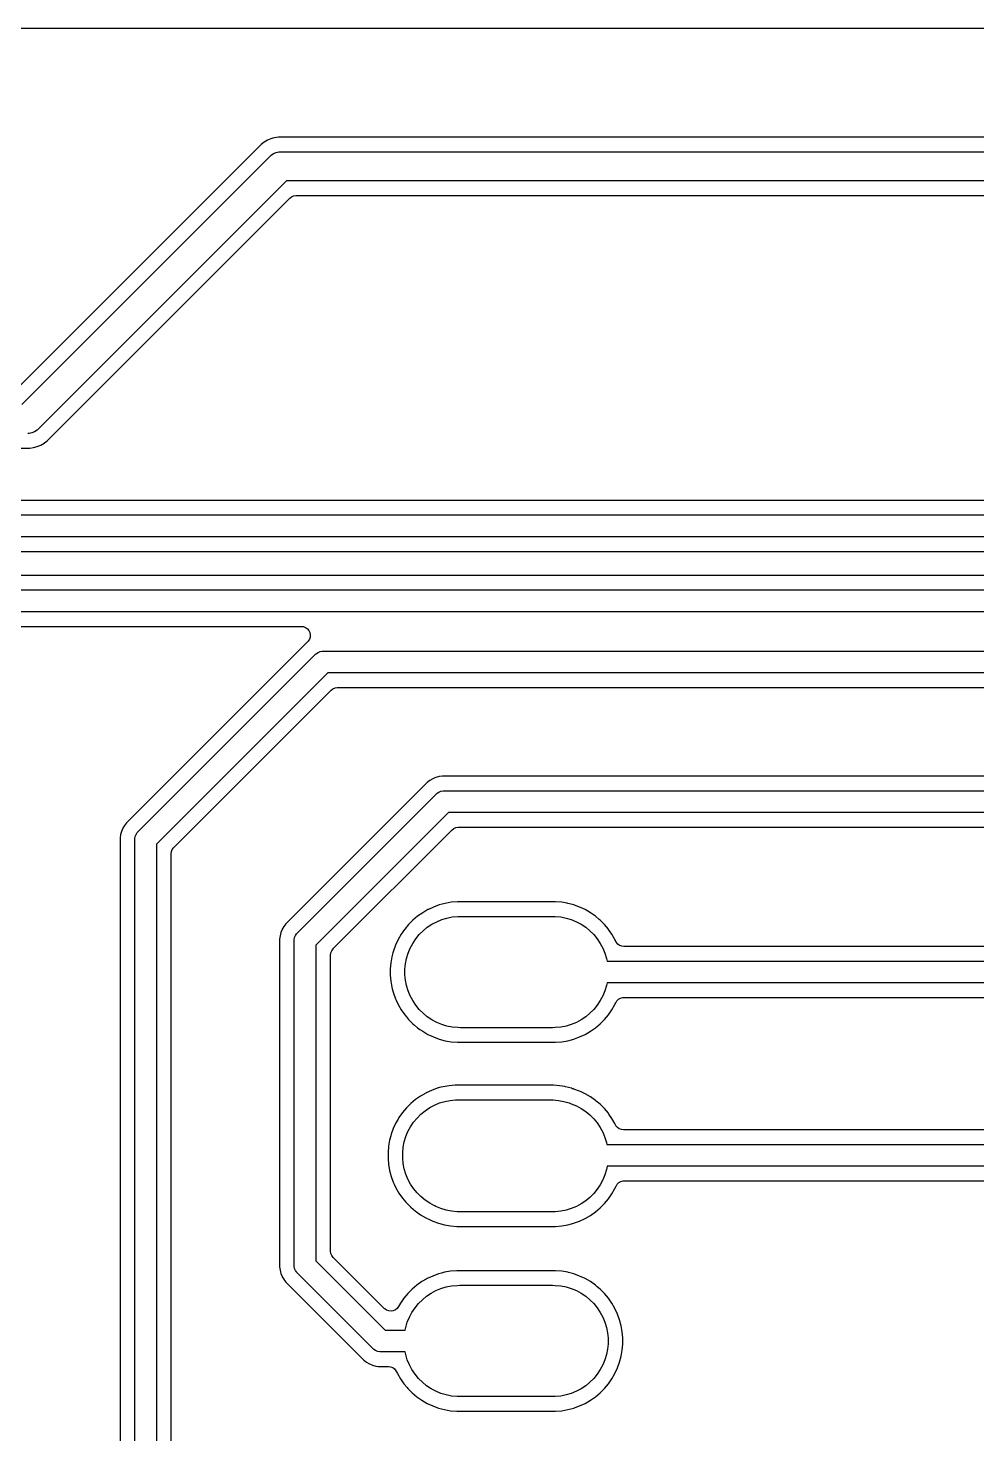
# Model space of a CAD drawing. Header units: millimetres. Extents: x 88 to 236, y -149 to -88.
# Drawn here: x 118.82 to 131.86, y -107.33 to -88.01 of the extents above; entities that cross this region are included whole.
import ezdxf

# ---------------------------------------------------------------- set-up
doc = ezdxf.new("R2010")
doc.units = ezdxf.units.MM
doc.layers.add('F.Cu', color=13, linetype='CONTINUOUS', true_color=0xc83434)

msp = doc.modelspace()

# ---------------------------------------------------------------- linework, layer by layer
at = {"layer": 'F.Cu', "linetype": 'CONTINUOUS'}
for p, q in [((87.8715, -88.01), (158.1235, -88.01)), ((122.025357, -89.608248), (118.690426, -92.943181)), ((122.025359, -89.608246), (122.025357, -89.608248)), ((122.06701, -89.576287), (122.025359, -89.608246)), ((122.067012, -89.576285), (122.06701, -89.576287)), ((122.067017, -89.576282), (122.067012, -89.576285)), ((122.069055, -89.575105), (122.067017, -89.576282)), ((122.112478, -89.550034), (122.069055, -89.575105)), ((122.112486, -89.55003), (122.112478, -89.550034)), ((122.160977, -89.529944), (122.112486, -89.55003)), ((122.160991, -89.529939), (122.160977, -89.529944)), ((122.186345, -89.523146), (122.160991, -89.529939)), ((122.211689, -89.516355), (122.186344, -89.523145)), ((122.186344, -89.523145), (122.186345, -89.523146)), ((122.211694, -89.516354), (122.211689, -89.516355)), ((122.211698, -89.516353), (122.211694, -89.516354)), ((122.211703, -89.516352), (122.211698, -89.516353)), ((122.211705, -89.516352), (122.211703, -89.516352)), ((122.263749, -89.5095), (122.211705, -89.516352)), ((133.327639, -89.5095), (122.263749, -89.5095)), ((118.737158, -93.18), (122.148579, -89.768579)), ((122.148579, -89.768579), (122.163121, -89.755398)), ((122.163121, -89.755398), (122.195721, -89.733616)), ((122.195721, -89.733616), (122.231943, -89.718612)), ((122.231943, -89.718612), (122.270397, -89.710963)), ((122.270397, -89.710963), (122.29, -89.71)), ((122.29, -89.71), (133.461894, -89.71)), ((122.372842, -90.11), (118.961421, -93.521421)), ((133.282073, -90.11), (122.372842, -90.11)), ((119.084635, -93.681758), (122.419574, -90.346819)), ((122.419574, -90.346819), (122.444134, -90.327768)), ((122.444134, -90.327768), (122.47266, -90.315424)), ((122.47266, -90.315424), (122.50336, -90.310561)), ((122.50336, -90.310561), (122.507255, -90.3105)), ((122.507255, -90.3105), (132.9505, -90.3105)), ((118.839603, -93.579037), (118.82, -93.58)), ((118.878057, -93.571388), (118.839603, -93.579037)), ((118.914279, -93.556384), (118.878057, -93.571388)), ((118.946879, -93.534602), (118.914279, -93.556384)), ((118.961421, -93.521421), (118.946879, -93.534602)), ((119.048691, -93.709337), (119.084635, -93.681758)), ((105.313756, -93.7805), (118.84625, -93.7805)), ((118.84625, -93.7805), (118.846251, -93.7805)), ((118.846251, -93.7805), (118.898301, -93.773647)), ((118.898301, -93.773647), (118.949013, -93.760059)), ((118.949013, -93.760059), (118.997517, -93.739968)), ((118.997517, -93.739968), (118.997524, -93.739963)), ((118.997524, -93.739963), (118.997528, -93.739962)), ((118.997528, -93.739962), (119.042981, -93.713719)), ((119.042981, -93.713719), (119.042983, -93.713718)), ((119.042983, -93.713718), (119.048691, -93.709337)), ((134.423456, -94.4995), (114.957026, -94.4995)), ((114.98, -94.7), (134.557868, -94.7)), ((134.62, -95), (115.042132, -95)), ((115.176544, -95.2005), (134.642974, -95.2005)), ((137.003456, -95.5295), (115.957026, -95.5295)), ((115.98, -95.73), (137.137868, -95.73)), ((137.2, -96.03), (116.042132, -96.03)), ((116.176544, -96.2305), (122.576878, -96.2305)), ((122.576878, -96.2305), (122.607716, -96.234396)), ((122.607716, -96.234396), (122.636615, -96.245838)), ((122.636615, -96.245838), (122.661762, -96.264108)), ((122.661762, -96.264108), (122.681575, -96.288057)), ((122.681575, -96.288057), (122.694809, -96.316182)), ((122.698682, -96.377735), (122.689077, -96.407297)), ((122.694809, -96.316182), (122.700633, -96.346714)), ((122.700633, -96.346714), (122.698682, -96.377735)), ((122.648397, -96.45592), (120.175917, -98.9284)), ((122.648407, -96.455912), (122.648397, -96.45592)), ((122.652365, -96.452875), (122.648407, -96.455912)), ((122.672422, -96.433541), (122.652365, -96.452875)), ((122.689077, -96.407297), (122.672422, -96.433541)), ((122.80929, -96.587712), (122.836457, -96.576459)), ((122.836457, -96.576459), (122.865297, -96.570722)), ((122.865297, -96.570722), (122.88, -96.57)), ((122.88, -96.57), (140.595789, -96.57)), ((120.333934, -99.053934), (122.773934, -96.613934)), ((122.773934, -96.613934), (122.784841, -96.604048)), ((122.784841, -96.604048), (122.80929, -96.587712)), ((122.942132, -96.87), (120.59, -99.222132)), ((140.595789, -96.87), (122.942132, -96.87)), ((120.826819, -99.268863), (122.988863, -97.106819)), ((122.988863, -97.106819), (123.013423, -97.087768)), ((123.013423, -97.087768), (123.041949, -97.075424)), ((123.041949, -97.075424), (123.072649, -97.070561)), ((123.072649, -97.070561), (123.076544, -97.0705)), ((123.076544, -97.0705), (140.364133, -97.0705)), ((124.414663, -98.312538), (124.384646, -98.324971)), ((124.427094, -98.307389), (124.414663, -98.312538)), ((124.427095, -98.307388), (124.427094, -98.307389)), ((124.427097, -98.307388), (124.427095, -98.307388)), ((124.471477, -98.295496), (124.427097, -98.307388)), ((124.517026, -98.2895), (124.471477, -98.295496)), ((124.517027, -98.2895), (124.517026, -98.2895)), ((140.052973, -98.2895), (124.517027, -98.2895)), ((124.275915, -98.408403), (122.36592, -100.318397)), ((124.275916, -98.408402), (124.275915, -98.408403)), ((124.308398, -98.375919), (124.275916, -98.408402)), ((124.308407, -98.375911), (124.308398, -98.375919)), ((124.324231, -98.363768), (124.308407, -98.375911)), ((124.344841, -98.347952), (124.32423, -98.363767)), ((124.32423, -98.363767), (124.324231, -98.363768)), ((124.344865, -98.347936), (124.344841, -98.347952)), ((124.38464, -98.324974), (124.344865, -98.347936)), ((124.384646, -98.324971), (124.38464, -98.324974)), ((124.444841, -98.524048), (124.46929, -98.507712)), ((124.46929, -98.507712), (124.496457, -98.496459)), ((124.496457, -98.496459), (124.525297, -98.490722)), ((124.525297, -98.490722), (124.54, -98.49)), ((124.54, -98.49), (140.03, -98.49)), ((122.523934, -100.443934), (124.433934, -98.533934)), ((124.433934, -98.533934), (124.444841, -98.524048)), ((124.602132, -98.79), (122.78, -100.612132)), ((139.967868, -98.79), (124.602132, -98.79)), ((120.095496, -99.091477), (120.0895, -99.137026)), ((120.107388, -99.047097), (120.095496, -99.091477)), ((120.124971, -99.004647), (120.107388, -99.047097)), ((120.147942, -98.964857), (120.124971, -99.004647)), ((120.175917, -98.9284), (120.147942, -98.964857)), ((120.296459, -99.116457), (120.307712, -99.08929)), ((120.307712, -99.08929), (120.324048, -99.064841)), ((120.324048, -99.064841), (120.333934, -99.053934)), ((123.016819, -100.658862), (124.648862, -99.026819)), ((124.648862, -99.026819), (124.673422, -99.007768)), ((124.673422, -99.007768), (124.701948, -98.995424)), ((124.701948, -98.995424), (124.732648, -98.990561)), ((124.732648, -98.990561), (124.736543, -98.9905)), ((124.736543, -98.9905), (139.833456, -98.9905)), ((120.0895, -99.137026), (120.0895, -109.422973)), ((120.29, -99.16), (120.290722, -99.145297)), ((120.29, -109.4), (120.29, -99.16)), ((120.290722, -99.145297), (120.296459, -99.116457)), ((120.59, -99.222132), (120.59, -109.337868)), ((120.805838, -99.296807), (120.824108, -99.27166)), ((120.824108, -99.27166), (120.826819, -99.268863)), ((120.7905, -99.356544), (120.794396, -99.325706)), ((120.7905, -100.527026), (120.7905, -99.356544)), ((120.794396, -99.325706), (120.805838, -99.296807)), ((124.474372, -100.058315), (124.395178, -100.087138)), ((124.474386, -100.05831), (124.474372, -100.058315)), ((124.474392, -100.058309), (124.474386, -100.05831)), ((124.512184, -100.048182), (124.474392, -100.058309)), ((124.555826, -100.036488), (124.512184, -100.048182)), ((124.555833, -100.036487), (124.555826, -100.036488)), ((124.638853, -100.021848), (124.555833, -100.036487)), ((124.722844, -100.0145), (124.638853, -100.021848)), ((124.722845, -100.0145), (124.722844, -100.0145)), ((126.072155, -100.0145), (124.722845, -100.0145)), ((126.072156, -100.0145), (126.072155, -100.0145)), ((126.156147, -100.021848), (126.072156, -100.0145)), ((126.227449, -100.034421), (126.156145, -100.021848)), ((126.156145, -100.021848), (126.156147, -100.021848)), ((126.233035, -100.035406), (126.227449, -100.034421)), ((126.239166, -100.036487), (126.233035, -100.035406)), ((126.239173, -100.036488), (126.239166, -100.036487)), ((126.260994, -100.042335), (126.239173, -100.036488)), ((126.320608, -100.058309), (126.260994, -100.042335)), ((126.320616, -100.058312), (126.320608, -100.058309)), ((126.320627, -100.058315), (126.320616, -100.058312)), ((126.399821, -100.087138), (126.320627, -100.058315)), ((124.176673, -100.213292), (124.1121, -100.267476)), ((124.176676, -100.21329), (124.176673, -100.213292)), ((124.245725, -100.164941), (124.176676, -100.21329)), ((124.245742, -100.164931), (124.245725, -100.164941)), ((124.245743, -100.16493), (124.245742, -100.164931)), ((124.318757, -100.122775), (124.245743, -100.16493)), ((124.324704, -100.120001), (124.318757, -100.122775)), ((124.395161, -100.087146), (124.324704, -100.120001)), ((124.395178, -100.087138), (124.395161, -100.087146)), ((124.507279, -100.259719), (124.57912, -100.237926)), ((124.57912, -100.237926), (124.652751, -100.22328)), ((124.652751, -100.22328), (124.727463, -100.215921)), ((124.727463, -100.215921), (124.765, -100.215)), ((124.765, -100.215), (126.03, -100.215)), ((126.03, -100.215), (126.067537, -100.215921)), ((126.067537, -100.215921), (126.142249, -100.22328)), ((126.142249, -100.22328), (126.21588, -100.237926)), ((126.21588, -100.237926), (126.287721, -100.259719)), ((126.399838, -100.087146), (126.399821, -100.087138)), ((126.414212, -100.093849), (126.399838, -100.087146)), ((126.476243, -100.122775), (126.414212, -100.093849)), ((126.549257, -100.16493), (126.476243, -100.122775)), ((126.549265, -100.164936), (126.549257, -100.16493)), ((126.549274, -100.164941), (126.549265, -100.164936)), ((126.618323, -100.21329), (126.549274, -100.164941)), ((126.618326, -100.213292), (126.618323, -100.21329)), ((126.671092, -100.257569), (126.618326, -100.213292)), ((122.297389, -100.437093), (122.285496, -100.481477)), ((122.314974, -100.394639), (122.297389, -100.437093)), ((122.316686, -100.391675), (122.314974, -100.394639)), ((122.337941, -100.354859), (122.316685, -100.391674)), ((122.316685, -100.391674), (122.316686, -100.391675)), ((122.365917, -100.3184), (122.337941, -100.354859)), ((122.36592, -100.318397), (122.365917, -100.3184)), ((122.514048, -100.454841), (122.523934, -100.443934)), ((123.996212, -100.394645), (123.949941, -100.460725)), ((123.998287, -100.391681), (123.996212, -100.394645)), ((123.998292, -100.391675), (123.998287, -100.391681)), ((124.052476, -100.3271), (123.998292, -100.391673)), ((123.998292, -100.391673), (123.998292, -100.391675)), ((124.052498, -100.327076), (124.052476, -100.3271)), ((124.112076, -100.267498), (124.052498, -100.327076)), ((124.1121, -100.267476), (124.112076, -100.267498)), ((124.198172, -100.466257), (124.251257, -100.413172)), ((124.251257, -100.413172), (124.30929, -100.365546)), ((124.30929, -100.365546), (124.371711, -100.323838)), ((124.371711, -100.323838), (124.43792, -100.288448)), ((124.43792, -100.288448), (124.507279, -100.259719)), ((126.287721, -100.259719), (126.35708, -100.288448)), ((126.35708, -100.288448), (126.423289, -100.323838)), ((126.423289, -100.323838), (126.48571, -100.365546)), ((126.48571, -100.365546), (126.543743, -100.413172)), ((126.543743, -100.413172), (126.596828, -100.466257)), ((126.682904, -100.26748), (126.671092, -100.257569)), ((126.682911, -100.267487), (126.682904, -100.26748)), ((126.682923, -100.267498), (126.682911, -100.267487)), ((126.742501, -100.327076), (126.682923, -100.267498)), ((126.742512, -100.327088), (126.742501, -100.327076)), ((126.74252, -100.327096), (126.742512, -100.327088)), ((126.742523, -100.3271), (126.74252, -100.327096)), ((126.796707, -100.391673), (126.742523, -100.3271)), ((126.796708, -100.391675), (126.796707, -100.391673)), ((126.796713, -100.391681), (126.796708, -100.391675)), ((126.798788, -100.394645), (126.796713, -100.391681)), ((126.845058, -100.460725), (126.798788, -100.394645)), ((120.7905, -108.189019), (120.7905, -100.527026)), ((122.285496, -100.481477), (122.2795, -100.527026)), ((122.2795, -100.527026), (122.2795, -105.032973)), ((122.48, -100.55), (122.480722, -100.535297)), ((122.48, -105.01), (122.48, -100.55)), ((122.480722, -100.535297), (122.486459, -100.506457)), ((122.486459, -100.506457), (122.497712, -100.47929)), ((122.497712, -100.47929), (122.514048, -100.454841)), ((122.78, -100.612132), (122.78, -104.947868)), ((123.872138, -100.610178), (123.843315, -100.689372)), ((123.872146, -100.610161), (123.872138, -100.610178)), ((123.907776, -100.533755), (123.872146, -100.610161)), ((123.949931, -100.460742), (123.907776, -100.533755)), ((123.949941, -100.460725), (123.949931, -100.460742)), ((124.073448, -100.65292), (124.108838, -100.586711)), ((124.108838, -100.586711), (124.150546, -100.52429)), ((124.150546, -100.52429), (124.198172, -100.466257)), ((126.596828, -100.466257), (126.644454, -100.52429)), ((126.644454, -100.52429), (126.686162, -100.586711)), ((126.686162, -100.586711), (126.721552, -100.65292)), ((126.845061, -100.46073), (126.845058, -100.460725)), ((126.84507, -100.460743), (126.845061, -100.46073)), ((126.887225, -100.533757), (126.84507, -100.460743)), ((126.898488, -100.557911), (126.887225, -100.533757)), ((126.90617, -100.571943), (126.898488, -100.557911)), ((126.925983, -100.595892), (126.90617, -100.571943)), ((126.95113, -100.614162), (126.925983, -100.595892)), ((126.980029, -100.625604), (126.95113, -100.614162)), ((127.010867, -100.6295), (126.980029, -100.625604)), ((138.572973, -100.6295), (127.010867, -100.6295)), ((122.9805, -100.746543), (122.984396, -100.715705)), ((122.9805, -100.937843), (122.9805, -100.746543)), ((122.984396, -100.715705), (122.995838, -100.686806)), ((122.995838, -100.686806), (123.014108, -100.661659)), ((123.014108, -100.661659), (123.016819, -100.658862)), ((123.821487, -100.770833), (123.806848, -100.853853)), ((123.821488, -100.770826), (123.821487, -100.770833)), ((123.836202, -100.715915), (123.821488, -100.770826)), ((123.843309, -100.689392), (123.836202, -100.715915)), ((123.84331, -100.689386), (123.843309, -100.689392)), ((123.843315, -100.689372), (123.84331, -100.689386)), ((124.00828, -100.867751), (124.022926, -100.79412)), ((124.022926, -100.79412), (124.044719, -100.722279)), ((124.044719, -100.722279), (124.073448, -100.65292)), ((126.721552, -100.65292), (126.750281, -100.722279)), ((126.750281, -100.722279), (126.772074, -100.79412)), ((126.772074, -100.79412), (126.779211, -100.83)), ((126.779211, -100.83), (138.55, -100.83)), ((122.9805, -103.457843), (122.9805, -100.937843)), ((123.806848, -100.853853), (123.7995, -100.937843)), ((123.7995, -100.937843), (123.7995, -101.022156)), ((123.7995, -101.022156), (123.806848, -101.106146)), ((124.000921, -100.942463), (124.00828, -100.867751)), ((124.000921, -101.017537), (124.000921, -100.942463)), ((124.00828, -101.092249), (124.000921, -101.017537)), ((123.806848, -101.106146), (123.821487, -101.189166)), ((123.821487, -101.189166), (123.821488, -101.189173)), ((123.821488, -101.189173), (123.827335, -101.210994)), ((123.827335, -101.210994), (123.843309, -101.270608)), ((124.022926, -101.16588), (124.00828, -101.092249)), ((124.044719, -101.237721), (124.022926, -101.16588)), ((126.772074, -101.16588), (126.750281, -101.237721)), ((126.779211, -101.13), (126.772074, -101.16588)), ((138.487868, -101.13), (126.779211, -101.13)), ((123.843309, -101.270608), (123.843312, -101.270616)), ((123.843312, -101.270616), (123.843315, -101.270627)), ((123.843315, -101.270627), (123.872138, -101.349821)), ((123.872138, -101.349821), (123.872146, -101.349838)), ((123.872146, -101.349838), (123.880065, -101.366819)), ((123.880065, -101.366819), (123.907775, -101.426243)), ((124.073448, -101.30708), (124.044719, -101.237721)), ((124.108838, -101.373289), (124.073448, -101.30708)), ((124.150546, -101.43571), (124.108838, -101.373289)), ((126.686162, -101.373289), (126.644454, -101.43571)), ((126.721552, -101.30708), (126.686162, -101.373289)), ((126.750281, -101.237721), (126.721552, -101.30708)), ((126.887225, -101.426243), (126.898487, -101.402091)), ((126.898487, -101.402091), (126.915049, -101.375793)), ((126.915049, -101.375793), (126.937633, -101.354436)), ((126.937633, -101.354436), (126.964818, -101.339367)), ((126.964818, -101.339367), (126.994897, -101.331533)), ((126.994897, -101.331533), (127.010867, -101.3305)), ((127.010867, -101.3305), (138.353456, -101.3305)), ((123.907775, -101.426243), (123.94993, -101.499257)), ((123.94993, -101.499257), (123.949936, -101.499265)), ((123.949936, -101.499265), (123.949941, -101.499274)), ((123.949941, -101.499274), (123.99829, -101.568323)), ((123.99829, -101.568323), (123.998292, -101.568326)), ((123.998292, -101.568326), (124.023198, -101.598007)), ((124.023198, -101.598007), (124.05248, -101.632904)), ((124.198172, -101.493743), (124.150546, -101.43571)), ((124.251257, -101.546828), (124.198172, -101.493743)), ((124.30929, -101.594454), (124.251257, -101.546828)), ((124.371711, -101.636162), (124.30929, -101.594454)), ((126.48571, -101.594454), (126.423289, -101.636162)), ((126.543743, -101.546828), (126.48571, -101.594454)), ((126.596828, -101.493743), (126.543743, -101.546828)), ((126.644454, -101.43571), (126.596828, -101.493743)), ((126.74252, -101.632904), (126.796713, -101.568319)), ((126.796713, -101.568319), (126.84507, -101.499257)), ((126.84507, -101.499257), (126.887225, -101.426243)), ((124.05248, -101.632904), (124.052487, -101.632911)), ((124.052487, -101.632911), (124.052498, -101.632923)), ((124.052498, -101.632923), (124.112076, -101.692501)), ((124.112076, -101.692501), (124.112088, -101.692512)), ((124.112088, -101.692512), (124.112096, -101.69252)), ((124.112096, -101.69252), (124.133624, -101.710584)), ((124.133624, -101.710584), (124.176673, -101.746707)), ((124.176673, -101.746707), (124.176677, -101.746709)), ((124.176677, -101.746709), (124.176681, -101.746713)), ((124.176681, -101.746713), (124.207927, -101.768591)), ((124.207927, -101.768591), (124.245725, -101.795058)), ((124.245725, -101.795058), (124.24573, -101.795061)), ((124.24573, -101.795061), (124.245743, -101.79507)), ((124.245743, -101.79507), (124.318757, -101.837225)), ((124.43792, -101.671552), (124.371711, -101.636162)), ((124.507279, -101.700281), (124.43792, -101.671552)), ((124.57912, -101.722074), (124.507279, -101.700281)), ((124.652751, -101.73672), (124.57912, -101.722074)), ((124.727463, -101.744079), (124.652751, -101.73672)), ((124.765, -101.745), (124.727463, -101.744079)), ((126.03, -101.745), (124.765, -101.745)), ((126.067537, -101.744079), (126.03, -101.745)), ((126.142249, -101.73672), (126.067537, -101.744079)), ((126.21588, -101.722074), (126.142249, -101.73672)), ((126.287721, -101.700281), (126.21588, -101.722074)), ((126.35708, -101.671552), (126.287721, -101.700281)), ((126.423289, -101.636162), (126.35708, -101.671552)), ((126.476243, -101.837225), (126.549257, -101.79507)), ((126.549257, -101.79507), (126.618319, -101.746713)), ((126.618319, -101.746713), (126.682904, -101.69252)), ((126.682904, -101.69252), (126.74252, -101.632904)), ((124.318757, -101.837225), (124.395161, -101.872853)), ((124.395161, -101.872853), (124.395178, -101.872861)), ((124.395178, -101.872861), (124.474372, -101.901684)), ((124.474372, -101.901684), (124.474375, -101.901684)), ((124.474375, -101.901684), (124.474392, -101.901691)), ((124.474392, -101.901691), (124.555828, -101.923512)), ((124.555828, -101.923512), (124.638857, -101.938152)), ((124.638857, -101.938152), (124.722843, -101.945499)), ((124.722843, -101.945499), (124.722844, -101.9455)), ((124.722844, -101.9455), (124.722845, -101.9455)), ((124.722845, -101.9455), (126.072156, -101.9455)), ((126.072156, -101.945499), (126.156143, -101.938152)), ((126.072156, -101.9455), (126.072156, -101.945499)), ((126.156143, -101.938152), (126.239172, -101.923512)), ((126.239172, -101.923512), (126.320608, -101.901691)), ((126.320608, -101.901691), (126.32998, -101.898279)), ((126.32998, -101.898279), (126.399821, -101.872861)), ((126.399821, -101.872861), (126.399826, -101.872858)), ((126.399826, -101.872858), (126.399833, -101.872856)), ((126.399833, -101.872856), (126.476243, -101.837225)), ((124.496091, -102.564456), (124.444392, -102.578309)), ((124.525826, -102.556488), (124.496091, -102.564456)), ((124.525833, -102.556487), (124.525826, -102.556488)), ((124.608853, -102.541848), (124.525833, -102.556487)), ((124.692844, -102.5345), (124.608853, -102.541848)), ((124.692845, -102.5345), (124.692844, -102.5345)), ((126.042155, -102.5345), (124.692845, -102.5345)), ((126.042156, -102.5345), (126.042155, -102.5345)), ((126.126147, -102.541848), (126.042156, -102.5345)), ((126.197449, -102.554421), (126.126145, -102.541848)), ((126.126145, -102.541848), (126.126147, -102.541848)), ((126.209172, -102.556488), (126.197449, -102.554421)), ((126.209182, -102.55649), (126.209172, -102.556488)), ((126.290607, -102.578308), (126.209179, -102.55649)), ((126.209179, -102.55649), (126.209182, -102.55649)), ((124.146673, -102.733292), (124.0821, -102.787476)), ((124.146676, -102.73329), (124.146673, -102.733292)), ((124.215725, -102.684941), (124.146676, -102.73329)), ((124.215742, -102.684931), (124.215725, -102.684941)), ((124.215743, -102.68493), (124.215742, -102.684931)), ((124.288757, -102.642775), (124.215743, -102.68493)), ((124.294704, -102.640001), (124.288757, -102.642775)), ((124.365161, -102.607146), (124.294704, -102.640001)), ((124.365178, -102.607138), (124.365161, -102.607146)), ((124.444372, -102.578315), (124.365178, -102.607138)), ((124.444386, -102.57831), (124.444372, -102.578315)), ((124.444392, -102.578309), (124.444386, -102.57831)), ((124.477279, -102.779719), (124.54912, -102.757926)), ((124.54912, -102.757926), (124.622751, -102.74328)), ((124.622751, -102.74328), (124.697463, -102.735921)), ((124.697463, -102.735921), (124.735, -102.735)), ((124.735, -102.735), (126, -102.735)), ((126, -102.735), (126.037537, -102.735921)), ((126.037537, -102.735921), (126.112249, -102.74328)), ((126.112249, -102.74328), (126.18588, -102.757926)), ((126.18588, -102.757926), (126.257721, -102.779719)), ((126.305962, -102.583896), (126.290607, -102.578308)), ((126.316255, -102.587142), (126.305962, -102.583896)), ((126.320608, -102.588309), (126.316255, -102.587142)), ((126.320614, -102.588311), (126.320608, -102.588309)), ((126.320622, -102.588313), (126.320613, -102.588311)), ((126.320613, -102.588311), (126.320614, -102.588311)), ((126.399821, -102.617138), (126.320622, -102.588313)), ((126.399838, -102.617146), (126.399821, -102.617138)), ((126.421265, -102.627138), (126.399838, -102.617146)), ((126.476243, -102.652775), (126.421265, -102.627138)), ((126.549257, -102.69493), (126.476243, -102.652775)), ((126.549265, -102.694936), (126.549257, -102.69493)), ((126.549274, -102.694941), (126.549265, -102.694936)), ((126.618323, -102.74329), (126.549274, -102.694941)), ((126.618326, -102.743292), (126.618323, -102.74329)), ((126.630243, -102.753292), (126.618326, -102.743292)), ((126.682904, -102.79748), (126.630243, -102.753292)), ((123.96829, -102.911676), (123.919941, -102.980725)), ((123.968292, -102.911673), (123.96829, -102.911676)), ((124.022476, -102.8471), (123.968292, -102.911673)), ((124.022498, -102.847076), (124.022476, -102.8471)), ((124.082076, -102.787498), (124.022498, -102.847076)), ((124.0821, -102.787476), (124.082076, -102.787498)), ((124.168172, -102.986257), (124.221257, -102.933172)), ((124.221257, -102.933172), (124.27929, -102.885546)), ((124.27929, -102.885546), (124.341711, -102.843838)), ((124.341711, -102.843838), (124.40792, -102.808448)), ((124.40792, -102.808448), (124.477279, -102.779719)), ((126.257721, -102.779719), (126.265834, -102.783079)), ((126.265834, -102.783079), (126.287721, -102.789719)), ((126.287721, -102.789719), (126.35708, -102.818448)), ((126.35708, -102.818448), (126.423289, -102.853838)), ((126.423289, -102.853838), (126.48571, -102.895546)), ((126.48571, -102.895546), (126.543743, -102.943172)), ((126.543743, -102.943172), (126.596828, -102.996257)), ((126.682911, -102.797487), (126.682904, -102.79748)), ((126.682923, -102.797498), (126.682911, -102.797487)), ((126.742501, -102.857076), (126.682923, -102.797498)), ((126.742512, -102.857088), (126.742501, -102.857076)), ((126.74252, -102.857096), (126.742512, -102.857088)), ((126.742523, -102.8571), (126.74252, -102.857096)), ((126.796707, -102.921673), (126.742523, -102.8571)), ((126.796709, -102.921676), (126.796707, -102.921673)), ((126.796713, -102.921681), (126.796709, -102.921676)), ((126.803709, -102.931673), (126.796713, -102.921681)), ((126.845058, -102.990725), (126.803709, -102.931673)), ((123.842138, -103.130178), (123.813315, -103.209372)), ((123.842146, -103.130161), (123.842138, -103.130178)), ((123.877776, -103.053755), (123.842146, -103.130161)), ((123.908383, -103.000743), (123.877776, -103.053755)), ((123.91993, -102.980743), (123.908383, -103.000743)), ((123.919932, -102.980739), (123.91993, -102.980743)), ((123.919941, -102.980725), (123.919932, -102.980739)), ((124.043448, -103.17292), (124.078838, -103.106711)), ((124.078838, -103.106711), (124.120546, -103.04429)), ((124.120546, -103.04429), (124.168172, -102.986257)), ((126.596828, -102.996257), (126.644454, -103.05429)), ((126.644454, -103.05429), (126.686162, -103.116711)), ((126.686162, -103.116711), (126.721552, -103.18292)), ((126.845061, -102.99073), (126.845058, -102.990725)), ((126.84507, -102.990743), (126.845061, -102.99073)), ((126.887225, -103.063757), (126.84507, -102.990743)), ((126.887225, -103.063758), (126.887225, -103.063757)), ((126.887226, -103.06376), (126.887225, -103.063758)), ((126.893823, -103.077906), (126.887226, -103.06376)), ((126.901507, -103.091943), (126.893823, -103.077906)), ((126.92132, -103.115892), (126.901507, -103.091943)), ((126.946467, -103.134162), (126.92132, -103.115892)), ((126.975366, -103.145604), (126.946467, -103.134162)), ((127.006204, -103.1495), (126.975366, -103.145604)), ((136.982973, -103.1495), (127.006204, -103.1495)), ((123.791487, -103.290833), (123.776848, -103.373853)), ((123.791488, -103.290826), (123.791487, -103.290833)), ((123.80795, -103.229392), (123.791488, -103.290826)), ((123.813309, -103.209392), (123.80795, -103.229392)), ((123.81331, -103.209386), (123.813309, -103.209392)), ((123.813315, -103.209372), (123.81331, -103.209386)), ((123.97828, -103.387751), (123.992926, -103.31412)), ((123.992926, -103.31412), (124.014719, -103.242279)), ((124.014719, -103.242279), (124.043448, -103.17292)), ((126.721552, -103.18292), (126.750281, -103.252279)), ((126.750281, -103.252279), (126.772074, -103.32412)), ((126.772074, -103.32412), (126.777222, -103.35)), ((122.9805, -104.813456), (122.9805, -103.457843)), ((123.776848, -103.373853), (123.7695, -103.457843)), ((123.7695, -103.457843), (123.7695, -103.542156)), ((123.970921, -103.462463), (123.97828, -103.387751)), ((123.970921, -103.537537), (123.970921, -103.462463)), ((126.777222, -103.35), (136.96, -103.35)), ((123.7695, -103.542156), (123.776848, -103.626146)), ((123.776848, -103.626146), (123.780374, -103.646143)), ((123.780374, -103.646143), (123.791488, -103.709172)), ((123.791488, -103.709172), (123.813309, -103.790608)), ((123.97828, -103.612249), (123.970921, -103.537537)), ((123.992926, -103.68588), (123.97828, -103.612249)), ((124.014719, -103.757721), (123.992926, -103.68588)), ((126.772074, -103.69588), (126.750281, -103.767721)), ((126.7812, -103.65), (126.772074, -103.69588)), ((136.897868, -103.65), (126.7812, -103.65)), ((123.813309, -103.790608), (123.813312, -103.790616)), ((123.813312, -103.790616), (123.813315, -103.790627)), ((123.813315, -103.790627), (123.842138, -103.869821)), ((123.842138, -103.869821), (123.842146, -103.869838)), ((123.842146, -103.869838), (123.854249, -103.895791)), ((123.854249, -103.895791), (123.877775, -103.946243)), ((124.043448, -103.82708), (124.014719, -103.757721)), ((124.078838, -103.893289), (124.043448, -103.82708)), ((124.120546, -103.95571), (124.078838, -103.893289)), ((126.686162, -103.903289), (126.644454, -103.96571)), ((126.721552, -103.83708), (126.686162, -103.903289)), ((126.750281, -103.767721), (126.721552, -103.83708)), ((126.887225, -103.956243), (126.90315, -103.922091)), ((126.90315, -103.922091), (126.919714, -103.895791)), ((126.919714, -103.895791), (126.942298, -103.874435)), ((126.942298, -103.874435), (126.969484, -103.859367)), ((126.969484, -103.859367), (126.999563, -103.851532)), ((126.999563, -103.851532), (127.015531, -103.8505)), ((127.015531, -103.8505), (136.763456, -103.8505)), ((123.877775, -103.946243), (123.91993, -104.019257)), ((123.91993, -104.019257), (123.919936, -104.019265)), ((123.919936, -104.019265), (123.919941, -104.019274)), ((123.919941, -104.019274), (123.96829, -104.088323)), ((123.96829, -104.088323), (123.968292, -104.088326)), ((123.968292, -104.088326), (124.012569, -104.141092)), ((124.168172, -104.013743), (124.120546, -103.95571)), ((124.221257, -104.066828), (124.168172, -104.013743)), ((124.27929, -104.114454), (124.221257, -104.066828)), ((124.341711, -104.156162), (124.27929, -104.114454)), ((126.543743, -104.076828), (126.48571, -104.124454)), ((126.596828, -104.023743), (126.543743, -104.076828)), ((126.644454, -103.96571), (126.596828, -104.023743)), ((126.74252, -104.162904), (126.796713, -104.098319)), ((126.796713, -104.098319), (126.84507, -104.029257)), ((126.84507, -104.029257), (126.887225, -103.956243)), ((124.012569, -104.141092), (124.02248, -104.152904)), ((124.02248, -104.152904), (124.022487, -104.152911)), ((124.022487, -104.152911), (124.022498, -104.152923)), ((124.022498, -104.152923), (124.082076, -104.212501)), ((124.082076, -104.212501), (124.082088, -104.212512)), ((124.082088, -104.212512), (124.082096, -104.21252)), ((124.082096, -104.21252), (124.0821, -104.212523)), ((124.0821, -104.212523), (124.146673, -104.266707)), ((124.146673, -104.266707), (124.146677, -104.266709)), ((124.146677, -104.266709), (124.146681, -104.266713)), ((124.146681, -104.266713), (124.160957, -104.276709)), ((124.160957, -104.276709), (124.215725, -104.315058)), ((124.40792, -104.191552), (124.341711, -104.156162)), ((124.413658, -104.193928), (124.40792, -104.191552)), ((124.42792, -104.201552), (124.413658, -104.193928)), ((124.497279, -104.230281), (124.42792, -104.201552)), ((124.56912, -104.252074), (124.497279, -104.230281)), ((124.642751, -104.26672), (124.56912, -104.252074)), ((124.717463, -104.274079), (124.642751, -104.26672)), ((124.755, -104.275), (124.717463, -104.274079)), ((126.03, -104.275), (124.755, -104.275)), ((126.067537, -104.274079), (126.03, -104.275)), ((126.142249, -104.26672), (126.067537, -104.274079)), ((126.21588, -104.252074), (126.142249, -104.26672)), ((126.287721, -104.230281), (126.21588, -104.252074)), ((126.35708, -104.201552), (126.287721, -104.230281)), ((126.423289, -104.166162), (126.35708, -104.201552)), ((126.48571, -104.124454), (126.423289, -104.166162)), ((126.549257, -104.32507), (126.618319, -104.276713)), ((126.618319, -104.276713), (126.682904, -104.22252)), ((126.682904, -104.22252), (126.74252, -104.162904)), ((124.215725, -104.315058), (124.215732, -104.315062)), ((124.215732, -104.315062), (124.215743, -104.31507)), ((124.215743, -104.31507), (124.288757, -104.357225)), ((124.288757, -104.357225), (124.297778, -104.361431)), ((124.297778, -104.361431), (124.307376, -104.366428)), ((124.307376, -104.366428), (124.308757, -104.367225)), ((124.308757, -104.367225), (124.330198, -104.377223)), ((124.330198, -104.377223), (124.385161, -104.402853)), ((124.385161, -104.402853), (124.385178, -104.402861)), ((124.385178, -104.402861), (124.464372, -104.431684)), ((124.464372, -104.431684), (124.464375, -104.431684)), ((124.464375, -104.431684), (124.464392, -104.431691)), ((124.464392, -104.431691), (124.545828, -104.453512)), ((124.545828, -104.453512), (124.628857, -104.468152)), ((124.628857, -104.468152), (124.712843, -104.475499)), ((124.712843, -104.475499), (124.712844, -104.4755)), ((124.712844, -104.4755), (124.712845, -104.4755)), ((124.712845, -104.4755), (126.072156, -104.4755)), ((126.072156, -104.475499), (126.156143, -104.468152)), ((126.072156, -104.4755), (126.072156, -104.475499)), ((126.156143, -104.468152), (126.239172, -104.453512)), ((126.239172, -104.453512), (126.320608, -104.431691)), ((126.320608, -104.431691), (126.32998, -104.428279)), ((126.32998, -104.428279), (126.399821, -104.402861)), ((126.399821, -104.402861), (126.399826, -104.402858)), ((126.399826, -104.402858), (126.399833, -104.402856)), ((126.399833, -104.402856), (126.476243, -104.367225)), ((126.476243, -104.367225), (126.549257, -104.32507)), ((122.980561, -104.817351), (122.9805, -104.813456)), ((122.985424, -104.848051), (122.980561, -104.817351)), ((122.997768, -104.876577), (122.985424, -104.848051)), ((123.016819, -104.901137), (122.997768, -104.876577)), ((122.2795, -105.032973), (122.285496, -105.078521)), ((122.285496, -105.078521), (122.285498, -105.078532)), ((122.285498, -105.078532), (122.291747, -105.101848)), ((122.480722, -105.024703), (122.48, -105.01)), ((122.486459, -105.053543), (122.480722, -105.024703)), ((122.497712, -105.08071), (122.486459, -105.053543)), ((122.511836, -105.101848), (122.497712, -105.08071)), ((122.78, -104.947868), (123.732132, -105.9)), ((123.718231, -105.602549), (123.016819, -104.901137)), ((122.291747, -105.101848), (122.29299, -105.106488)), ((122.29299, -105.106488), (122.297389, -105.122906)), ((122.297389, -105.122906), (122.29739, -105.122909)), ((122.29739, -105.122909), (122.297392, -105.122915)), ((122.297392, -105.122915), (122.314967, -105.165345)), ((122.314967, -105.165345), (122.31497, -105.165351)), ((122.31497, -105.165351), (122.314972, -105.165355)), ((122.314972, -105.165355), (122.316006, -105.167146)), ((122.316006, -105.167146), (122.336575, -105.202775)), ((122.336575, -105.202775), (122.337944, -105.205145)), ((122.337944, -105.205145), (122.365915, -105.241597)), ((122.365915, -105.241597), (123.438403, -106.314085)), ((122.514048, -105.105159), (122.511836, -105.101848)), ((122.523934, -105.116066), (122.514048, -105.105159)), ((123.563934, -106.156066), (122.523934, -105.116066)), ((124.235725, -105.234941), (124.166676, -105.28329)), ((124.235742, -105.234931), (124.235725, -105.234941)), ((124.235743, -105.23493), (124.235742, -105.234931)), ((124.291445, -105.20277), (124.235743, -105.23493)), ((124.308755, -105.192776), (124.291445, -105.20277)), ((124.385161, -105.157146), (124.308755, -105.192776)), ((124.385178, -105.157138), (124.385161, -105.157146)), ((124.464372, -105.128315), (124.385178, -105.157138)), ((124.464386, -105.12831), (124.464372, -105.128315)), ((124.464392, -105.128309), (124.464386, -105.12831)), ((124.502184, -105.118182), (124.464392, -105.128309)), ((124.545826, -105.106488), (124.502184, -105.118182)), ((124.545833, -105.106487), (124.545826, -105.106488)), ((124.628853, -105.091848), (124.545833, -105.106487)), ((124.712844, -105.0845), (124.628853, -105.091848)), ((124.712845, -105.0845), (124.712844, -105.0845)), ((126.072155, -105.0845), (124.712845, -105.0845)), ((126.072156, -105.0845), (126.072155, -105.0845)), ((126.156147, -105.091848), (126.072156, -105.0845)), ((126.239166, -105.106487), (126.156145, -105.091848)), ((126.156145, -105.091848), (126.156147, -105.091848)), ((126.239173, -105.106488), (126.239166, -105.106487)), ((126.249174, -105.109168), (126.239173, -105.106488)), ((126.320608, -105.128309), (126.249174, -105.109168)), ((126.320616, -105.128312), (126.320608, -105.128309)), ((126.320627, -105.128315), (126.320616, -105.128312)), ((126.399821, -105.157138), (126.320627, -105.128315)), ((126.399838, -105.157146), (126.399821, -105.157138)), ((126.421265, -105.167138), (126.399838, -105.157146)), ((126.476243, -105.192775), (126.421265, -105.167138)), ((126.549257, -105.23493), (126.476243, -105.192775)), ((126.549265, -105.234936), (126.549257, -105.23493)), ((126.549274, -105.234941), (126.549265, -105.234936)), ((126.618323, -105.28329), (126.549274, -105.234941)), ((123.98829, -105.461676), (123.939941, -105.530725)), ((123.988292, -105.461673), (123.98829, -105.461676)), ((124.042476, -105.3971), (123.988292, -105.461673)), ((124.042498, -105.397076), (124.042476, -105.3971)), ((124.102076, -105.337498), (124.042498, -105.397076)), ((124.1021, -105.337476), (124.102076, -105.337498)), ((124.166673, -105.283292), (124.1021, -105.337476)), ((124.166676, -105.28329), (124.166673, -105.283292)), ((124.241257, -105.483172), (124.29929, -105.435546)), ((124.29929, -105.435546), (124.361711, -105.393838)), ((124.361711, -105.393838), (124.42792, -105.358448)), ((124.42792, -105.358448), (124.497279, -105.329719)), ((124.497279, -105.329719), (124.56912, -105.307926)), ((124.56912, -105.307926), (124.642751, -105.29328)), ((124.642751, -105.29328), (124.717463, -105.285921)), ((124.717463, -105.285921), (124.755, -105.285)), ((124.755, -105.285), (126.03, -105.285)), ((126.03, -105.285), (126.067537, -105.285921)), ((126.067537, -105.285921), (126.142249, -105.29328)), ((126.142249, -105.29328), (126.21588, -105.307926)), ((126.21588, -105.307926), (126.287721, -105.329719)), ((126.287721, -105.329719), (126.35708, -105.358448)), ((126.35708, -105.358448), (126.423289, -105.393838)), ((126.423289, -105.393838), (126.48571, -105.435546)), ((126.48571, -105.435546), (126.543743, -105.483172)), ((126.618326, -105.283292), (126.618323, -105.28329)), ((126.644756, -105.30547), (126.618326, -105.283292)), ((126.682904, -105.33748), (126.644756, -105.30547)), ((126.682911, -105.337487), (126.682904, -105.33748)), ((126.682923, -105.337498), (126.682911, -105.337487)), ((126.742501, -105.397076), (126.682923, -105.337498)), ((126.742512, -105.397088), (126.742501, -105.397076)), ((126.74252, -105.397096), (126.742512, -105.397088)), ((126.742523, -105.3971), (126.74252, -105.397096)), ((126.796707, -105.461673), (126.742523, -105.3971)), ((126.796709, -105.461676), (126.796707, -105.461673)), ((126.845058, -105.530725), (126.796709, -105.461676)), ((123.724886, -105.608734), (123.718231, -105.602549)), ((123.750776, -105.625935), (123.724886, -105.608734)), ((123.780129, -105.636158), (123.750776, -105.625935)), ((123.811103, -105.638759), (123.780129, -105.636158)), ((123.84175, -105.633576), (123.811103, -105.638759)), ((123.870146, -105.620934), (123.84175, -105.633576)), ((123.894505, -105.601628), (123.870146, -105.620934)), ((123.913298, -105.57687), (123.894505, -105.601628)), ((123.939926, -105.530749), (123.913298, -105.57687)), ((123.939941, -105.530725), (123.939926, -105.530749)), ((124.063448, -105.72292), (124.098838, -105.656711)), ((124.098838, -105.656711), (124.140546, -105.59429)), ((124.140546, -105.59429), (124.188172, -105.536257)), ((124.188172, -105.536257), (124.241257, -105.483172)), ((126.543743, -105.483172), (126.596828, -105.536257)), ((126.596828, -105.536257), (126.644454, -105.59429)), ((126.644454, -105.59429), (126.686162, -105.656711)), ((126.686162, -105.656711), (126.721552, -105.72292)), ((126.845061, -105.53073), (126.845058, -105.530725)), ((126.84507, -105.530743), (126.845061, -105.53073)), ((126.887225, -105.603757), (126.84507, -105.530743)), ((126.922853, -105.680161), (126.887225, -105.603757)), ((124.012926, -105.86412), (124.034719, -105.792279)), ((124.034719, -105.792279), (124.063448, -105.72292)), ((126.721552, -105.72292), (126.750281, -105.792279)), ((126.750281, -105.792279), (126.772074, -105.86412)), ((126.922861, -105.680178), (126.922853, -105.680161)), ((126.951684, -105.759372), (126.922861, -105.680178)), ((126.951691, -105.759392), (126.951684, -105.759372)), ((126.973512, -105.840828), (126.951691, -105.759392)), ((126.988152, -105.923857), (126.973512, -105.840828)), ((123.732132, -105.9), (124.005789, -105.9)), ((124.005789, -105.9), (124.012926, -105.86412)), ((126.772074, -105.86412), (126.78672, -105.937751)), ((126.78672, -105.937751), (126.794079, -106.012463)), ((126.794079, -106.012463), (126.794079, -106.087537)), ((126.9955, -106.007845), (126.988152, -105.923857)), ((126.9955, -106.092155), (126.9955, -106.007845)), ((123.574841, -106.165952), (123.563934, -106.156066)), ((123.59929, -106.182288), (123.574841, -106.165952)), ((123.626457, -106.193541), (123.59929, -106.182288)), ((123.655297, -106.199278), (123.626457, -106.193541)), ((123.67, -106.2), (123.655297, -106.199278)), ((124.005789, -106.2), (123.67, -106.2)), ((124.012926, -106.23588), (124.005789, -106.2)), ((124.034719, -106.307721), (124.012926, -106.23588)), ((126.772074, -106.23588), (126.750281, -106.307721)), ((126.78672, -106.162249), (126.772074, -106.23588)), ((126.794079, -106.087537), (126.78672, -106.162249)), ((126.973512, -106.259172), (126.988152, -106.176143)), ((126.988152, -106.176143), (126.9955, -106.092155)), ((123.438403, -106.314085), (123.474855, -106.342056)), ((123.474855, -106.342056), (123.506989, -106.360608)), ((123.506989, -106.360608), (123.506992, -106.36061)), ((123.506992, -106.36061), (123.506994, -106.360611)), ((123.506994, -106.360611), (123.514637, -106.365024)), ((123.514637, -106.365024), (123.514639, -106.365024)), ((123.514639, -106.365024), (123.514645, -106.365028)), ((123.514645, -106.365028), (123.557094, -106.382611)), ((123.557094, -106.382611), (123.601474, -106.394503)), ((123.601474, -106.394503), (123.635638, -106.399)), ((123.635638, -106.399), (123.647026, -106.4005)), ((123.647026, -106.4005), (123.647027, -106.4005)), ((123.647027, -106.4005), (123.774133, -106.4005)), ((123.774133, -106.4005), (123.804971, -106.404396)), ((123.804971, -106.404396), (123.83387, -106.415838)), ((123.83387, -106.415838), (123.859017, -106.434108)), ((123.859017, -106.434108), (123.87883, -106.458057)), ((124.063448, -106.37708), (124.034719, -106.307721)), ((124.098838, -106.443289), (124.063448, -106.37708)), ((126.721552, -106.37708), (126.686162, -106.443289)), ((126.750281, -106.307721), (126.721552, -106.37708)), ((126.887225, -106.496243), (126.922856, -106.419833)), ((126.922856, -106.419833), (126.922858, -106.419826)), ((126.922858, -106.419826), (126.922861, -106.419821)), ((126.922861, -106.419821), (126.951684, -106.340627)), ((126.951683, -106.340627), (126.951691, -106.340608)), ((126.951684, -106.340627), (126.951683, -106.340627)), ((126.951691, -106.340608), (126.973512, -106.259172)), ((123.87883, -106.458057), (123.886511, -106.472088)), ((123.886511, -106.472088), (123.897775, -106.496243)), ((123.897775, -106.496243), (123.93993, -106.569257)), ((123.93993, -106.569257), (123.939936, -106.569265)), ((123.939936, -106.569265), (123.939941, -106.569274)), ((123.939941, -106.569274), (123.98829, -106.638323)), ((124.140546, -106.50571), (124.098838, -106.443289)), ((124.188172, -106.563743), (124.140546, -106.50571)), ((124.241257, -106.616828), (124.188172, -106.563743)), ((124.29929, -106.664454), (124.241257, -106.616828)), ((126.543743, -106.616828), (126.48571, -106.664454)), ((126.596828, -106.563743), (126.543743, -106.616828)), ((126.644454, -106.50571), (126.596828, -106.563743)), ((126.686162, -106.443289), (126.644454, -106.50571)), ((126.796713, -106.638319), (126.84507, -106.569257)), ((126.84507, -106.569257), (126.887225, -106.496243)), ((123.98829, -106.638323), (123.988292, -106.638326)), ((123.988292, -106.638326), (124.032569, -106.691092)), ((124.032569, -106.691092), (124.04248, -106.702904)), ((124.04248, -106.702904), (124.042487, -106.702911)), ((124.042487, -106.702911), (124.042498, -106.702923)), ((124.042498, -106.702923), (124.102076, -106.762501)), ((124.102076, -106.762501), (124.102088, -106.762512)), ((124.102088, -106.762512), (124.102096, -106.76252)), ((124.102096, -106.76252), (124.1021, -106.762523)), ((124.1021, -106.762523), (124.166673, -106.816707)), ((124.166673, -106.816707), (124.166677, -106.816709)), ((124.166677, -106.816709), (124.166681, -106.816713)), ((124.166681, -106.816713), (124.180957, -106.826709)), ((124.361711, -106.706162), (124.29929, -106.664454)), ((124.42792, -106.741552), (124.361711, -106.706162)), ((124.497279, -106.770281), (124.42792, -106.741552)), ((124.56912, -106.792074), (124.497279, -106.770281)), ((124.642751, -106.80672), (124.56912, -106.792074)), ((124.717463, -106.814079), (124.642751, -106.80672)), ((124.755, -106.815), (124.717463, -106.814079)), ((126.03, -106.815), (124.755, -106.815)), ((126.067537, -106.814079), (126.03, -106.815)), ((126.142249, -106.80672), (126.067537, -106.814079)), ((126.21588, -106.792074), (126.142249, -106.80672)), ((126.287721, -106.770281), (126.21588, -106.792074)), ((126.35708, -106.741552), (126.287721, -106.770281)), ((126.423289, -106.706162), (126.35708, -106.741552)), ((126.48571, -106.664454), (126.423289, -106.706162)), ((126.549257, -106.86507), (126.618319, -106.816713)), ((126.618319, -106.816713), (126.682904, -106.76252)), ((126.682904, -106.76252), (126.74252, -106.702904)), ((126.74252, -106.702904), (126.796713, -106.638319)), ((124.180957, -106.826709), (124.235725, -106.865058)), ((124.235725, -106.865058), (124.23573, -106.865061)), ((124.23573, -106.865061), (124.235743, -106.86507)), ((124.235743, -106.86507), (124.308757, -106.907225)), ((124.308757, -106.907225), (124.384642, -106.942611)), ((124.384642, -106.942611), (124.385161, -106.942853)), ((124.385161, -106.942853), (124.385178, -106.942861)), ((124.385178, -106.942861), (124.464372, -106.971684)), ((124.464372, -106.971684), (124.464375, -106.971684)), ((124.464375, -106.971684), (124.464392, -106.971691)), ((124.464392, -106.971691), (124.545828, -106.993512)), ((124.545828, -106.993512), (124.628857, -107.008152)), ((124.628857, -107.008152), (124.712843, -107.015499)), ((126.072156, -107.015499), (126.156143, -107.008152)), ((126.156143, -107.008152), (126.239172, -106.993512)), ((126.239172, -106.993512), (126.320608, -106.971691)), ((126.320608, -106.971691), (126.340651, -106.964396)), ((126.340651, -106.964396), (126.399821, -106.942861)), ((126.399821, -106.942861), (126.399826, -106.942858)), ((126.399826, -106.942858), (126.399833, -106.942856)), ((126.399833, -106.942856), (126.476243, -106.907225)), ((126.476243, -106.907225), (126.549257, -106.86507)), ((124.712843, -107.015499), (124.712844, -107.0155)), ((124.712844, -107.0155), (124.712845, -107.0155)), ((124.712845, -107.0155), (126.072156, -107.0155)), ((126.072156, -107.0155), (126.072156, -107.015499))]:
    msp.add_line(p, q, dxfattribs=at)

doc.saveas('drawing.dxf')
